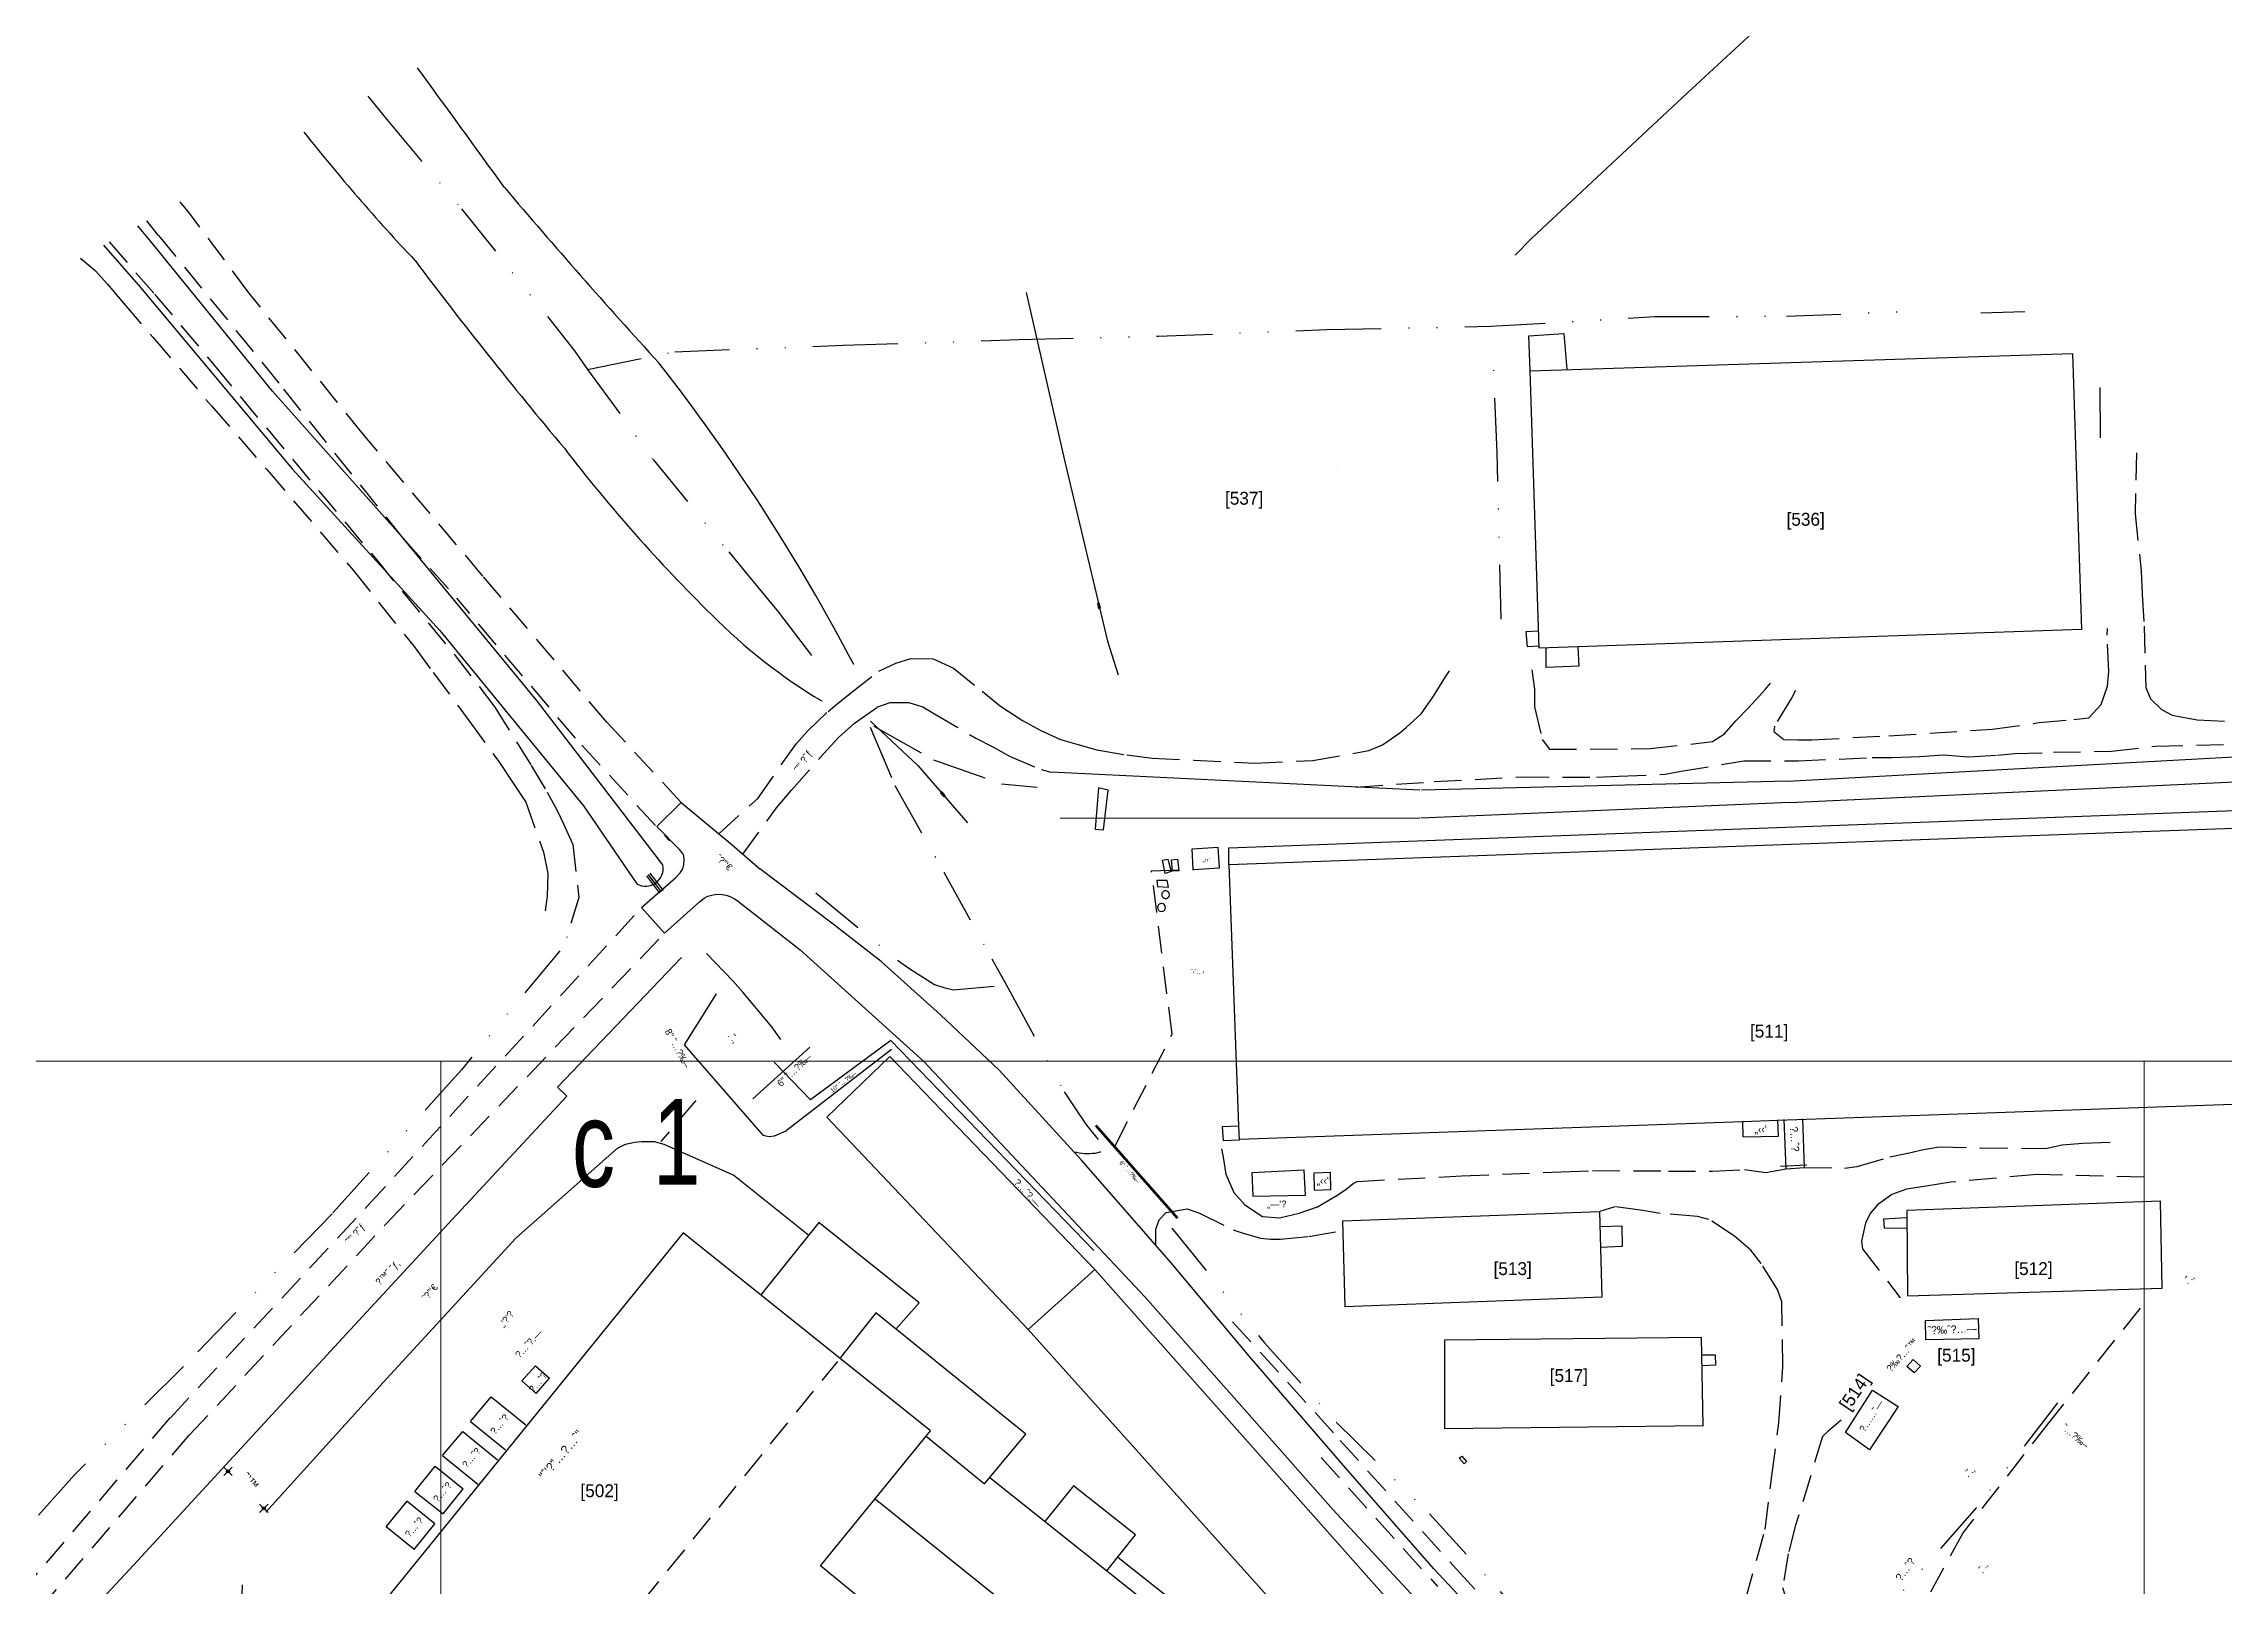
# Model space of a CAD drawing. Header units: millimetres. Extents: x 206768 to 208678, y 737854 to 739416.
# Drawn here: x 207191.2 to 207445.3, y 739089 to 739268.8 of the extents above; entities that cross this region are included whole.
import ezdxf
from ezdxf.enums import TextEntityAlignment as Align

# ---------------------------------------------------------------- set-up
doc = ezdxf.new("R2010")
doc.units = ezdxf.units.MM
doc.header["$LTSCALE"] = 0.5
doc.header["$PDMODE"] = 3
doc.header["$PDSIZE"] = 0.5
doc.linetypes.add('DIVIDE', pattern=[31.75, 12.7, -6.35, 0, -6.35, 0, -6.35])
doc.linetypes.add('HIDDEN', pattern=[9.525, 6.35, -3.175])
doc.layers.get('0').update_dxf_attribs({"color": 2})
for name, color, linetype in [('1BATIM', 6, 'Continuous'), ('1GADA', 14, 'Continuous'), ('2LOCAL_PT', 7, 'Continuous'), ('E-SHELET', 15, 'Continuous'), ('F-SHAAR', 41, 'HIDDEN'), ('H-GR-HOUSE', 6, 'Continuous'), ('H-KATAN', 6, 'Continuous'), ('H-MIVNE', 6, 'Continuous'), ('H-ROOF', 6, 'HIDDEN'), ('H-SCHACHA', 6, 'Continuous'), ('H-TAS', 6, 'Continuous'), ('MISPAR', 1, 'Continuous'), ('R-GESHER', 1, 'Continuous'), ('reshet', 255, 'Continuous'), ('T-MAICHAL', 7, 'Continuous'), ('TEXT', 7, 'Continuous'), ('W-CANAL', 7, 'DIVIDE'), ('W-HSHKAYA', 7, 'Continuous'), ('W-PIPE', 7, 'Continuous')]:
    doc.layers.add(name, color=color, linetype=linetype)
for name, color, linetype, lineweight in [('1DIRT-ROAD', 30, 'HIDDEN', 25), ('1KAV-ASFLT', 7, 'Continuous', 25), ('1PRAT', 12, 'Continuous', 25), ('R-ROAD', 7, 'Continuous', 25)]:
    doc.layers.add(name, color=color, linetype=linetype, lineweight=lineweight)
doc.layers.add('help', color=2, linetype='Continuous', lineweight=9, plot=False)
doc.styles.add('ESD', font='HEBTXT')
doc.styles.add('NR1', font='narkism$.shx')
doc.styles.add('TRHEBTXT', font='hebtxt')

# ---------------------------------------------------------------- blocks, each defined once
blk = doc.blocks.new('ANOT1')
at = {"style": 'TRHEBTXT', "flags": 8}
blk.add_attdef('TEXT', text='', height=1.6, dxfattribs=at).set_placement((0, -1.16), align=Align.TOP_CENTER)
blk = doc.blocks.new('TRP9910')
blk.add_circle((0, 0), 0.35)
blk.add_point((0, 0))
at = {"style": 'TRHEBTXT', "flags": 8}
blk.add_attdef('HIGHTM', text='', height=1.6, dxfattribs=at).set_placement((-1, 0), align=Align.RIGHT)
blk.add_attdef('NAME', text='', height=1.8, dxfattribs=at).set_placement((0, 2.1), align=Align.BOTTOM_CENTER)
blk.add_attdef('HIGHTC', (1, 0), '', height=1.6, dxfattribs=at)
blk.add_attdef('MARK', text='', height=2, dxfattribs=at).set_placement((0, -1.3), align=Align.TOP_CENTER)
blk = doc.blocks.new('ANOT200')
at = {"style": 'TRHEBTXT', "flags": 8}
blk.add_attdef('TEXT', text='', height=1.8, dxfattribs=at).set_placement((0, 0), align=Align.MIDDLE_CENTER)
blk = doc.blocks.new('ANOT0')
at = {"style": 'TRHEBTXT', "flags": 8}
blk.add_attdef('TEXT', text='', height=1.6, dxfattribs=at).set_placement((0, -1.16), align=Align.TOP_CENTER)
blk = doc.blocks.new('ANOT21')
at = {"style": 'TRHEBTXT', "flags": 8}
blk.add_attdef('TEXT', text='', height=1.6, dxfattribs=at).set_placement((0, -1.16), align=Align.TOP_CENTER)
blk = doc.blocks.new('ANOT12')
at = {"style": 'TRHEBTXT', "flags": 8}
blk.add_attdef('TEXT', text='', height=1.6, dxfattribs=at).set_placement((0, -1.16), align=Align.TOP_CENTER)
blk = doc.blocks.new('TR_LOT')
at = {"flags": 8}
blk.add_attdef('LOT', text='', height=3, dxfattribs=at).set_placement((0, 0), align=Align.MIDDLE_CENTER)
blk = doc.blocks.new('PIPE-1')
for p, q in [((0.75, 0.2), (-0.75, 0.2)), ((0.75, 0.15), (-0.75, 0.15)), ((0.75, 0.1), (-0.75, 0.1)), ((0.75, 0.05), (-0.75, 0.05)), ((0.75, 0), (-0.75, 0)), ((0.75, -0.05), (-0.75, -0.05)), ((0.75, -0.1), (-0.75, -0.1)), ((0.75, -0.15), (-0.75, -0.15)), ((0.75, -0.2), (-0.75, -0.2))]:
    blk.add_line(p, q)
blk.add_lwpolyline([(-0.75, -0.25), (0.75, -0.25), (0.75, 0.25), (-0.75, 0.25)], close=True)

msp = doc.modelspace()

# ---------------------------------------------------------------- linework, layer by layer
at = {"layer": '1BATIM'}
for p, q in [((207325.05, 739174.94), (207328.05, 739175.14)), ((207325.15, 739172.55), (207325.05, 739174.94)), ((207328.21, 739172.75), (207328.05, 739175.14)), ((207325.21, 739172.55), (207328.21, 739172.75)), ((207389.25, 739141.38), (207389.18, 739143.23)), ((207393.29, 739143.3), (207389.19, 739143.16)), ((207393.36, 739141.48), (207393.29, 739143.38)), ((207389.25, 739141.38), (207393.36, 739141.48)), ((207339.26, 739137.21), (207341.14, 739137.27)), ((207339.31, 739135.2), (207339.26, 739137.21)), ((207341.19, 739135.25), (207341.14, 739137.27)), ((207339.31, 739135.2), (207341.19, 739135.25)), ((207342.55, 739131.62), (207372.53, 739132.71)), ((207342.55, 739131.62), (207342.82, 739121.6)), ((207372.8, 739122.72), (207372.53, 739132.71)), ((207372.8, 739122.72), (207342.82, 739121.6)), ((207384.38, 739118.03), (207354.42, 739117.71)), ((207354.42, 739117.71), (207354.44, 739107.39)), ((207384.59, 739107.73), (207384.38, 739118.03)), ((207408.32, 739114.65), (207409.04, 739115.45)), ((207409.17, 739113.88), (207408.32, 739114.65)), ((207409.89, 739114.68), (207409.04, 739115.45)), ((207409.17, 739113.88), (207409.89, 739114.68)), ((207384.59, 739107.73), (207354.44, 739107.39))]:
    msp.add_line(p, q, dxfattribs=at)
at = {"layer": '1DIRT-ROAD'}
for p, q in [((207208.21, 739249), (207207.13, 739250.34)), ((207215.12, 739239.75), (207208.21, 739249)), ((207204.6, 739246.43), (207203.22, 739248.14)), ((207204.6, 739246.43), (207218.69, 739229.13)), ((207228.44, 739223.25), (207215.12, 739239.75)), ((207233.1, 739211.16), (207218.69, 739229.13)), ((207242.4, 739206.74), (207228.41, 739223.29)), ((207233.1, 739211.16), (207239.35, 739204.15)), ((207256.84, 739189.71), (207242.4, 739206.74)), ((207253.18, 739187.84), (207239.35, 739204.15)), ((207256.84, 739189.71), (207265.5, 739180.37)), ((207253.91, 739187.04), (207264.14, 739175.87)), ((207269.89, 739176.7), (207274.41, 739180.83)), ((207272.68, 739174.33), (207276.62, 739179.71)), ((207320.3, 739172.37), (207325.15, 739172.55)), ((207322.7, 739153.34), (207320.3, 739172.37)), ((207228.88, 739133.26), (207260.89, 739168.11)), ((207231.06, 739131.2), (207263.57, 739165.13)), ((207316.05, 739140.35), (207322.7, 739153.34)), ((207316.05, 739140.35), (207322.7, 739153.34)), ((207205.98, 739108.66), (207228.87, 739133.25)), ((207208.18, 739106.62), (207231.07, 739131.21)), ((207435.49, 739121.43), (207424.87, 739108.12)), ((207329.75, 739119.85), (207342.29, 739106.04)), ((207172.96, 739070.04), (207205.98, 739108.66)), ((207175.14, 739068.17), (207208.18, 739106.62)), ((207424.87, 739108.12), (207414.87, 739095.31)), ((207340.07, 739104.03), (207353.61, 739089.02)), ((207340.07, 739104.03), (207353.61, 739089.02)), ((207342.29, 739106.03), (207355.83, 739091.02)), ((207342.29, 739106.03), (207355.83, 739091.02)), ((207414.87, 739095.31), (207408.96, 739084.45)), ((207355.83, 739091.03), (207369.47, 739075.93)), ((207355.83, 739091.03), (207369.47, 739075.93))]:
    msp.add_line(p, q, dxfattribs=at)
for points in [[(207195.51, 739243.79), (207197.21, 739242.32), (207198.65, 739240.76), (207200.52, 739238.53), (207203.94, 739234.57), (207210.78, 739226.56), (207217.24, 739219.11), (207227.27, 739207.41), (207234.38, 739198.52), (207236.6, 739195.51), (207240.77, 739189.91), (207244.32, 739185.01), (207245.76, 739182.85), (207247.41, 739180.39), (207249.44, 739174.56), (207249.97, 739172.06), (207249.9, 739169.44), (207249.64, 739167.73)], [(207198.84, 739245.67), (207204.14, 739239.59), (207211.07, 739231.32), (207220.2, 739220.35), (207229.98, 739208.65), (207239.04, 739197.63), (207243.79, 739191.47), (207248.01, 739184.66), (207249.87, 739181.55), (207251.05, 739179.41), (207251.78, 739177.85), (207252.88, 739175.46), (207253.58, 739169.27), (207252.16, 739164.64)], [(207435.08, 739221.1), (207434.91, 739214.04), (207435.61, 739207.29), (207435.72, 739204.62), (207435.95, 739200.91), (207436.07, 739196.35), (207436.16, 739193.76), (207436.7, 739192.42), (207438, 739191.17), (207439.24, 739190.52), (207442.15, 739190), (207450, 739189.6)], [(207395.33, 739193.4), (207394.85, 739192.5), (207392.88, 739189.24), (207392.83, 739188.63), (207393.97, 739187.68), (207395.61, 739187.66), (207397.25, 739187.66), (207406.22, 739188.13), (207418.3, 739188.89), (207423.71, 739189.66), (207427.75, 739190.04), (207429.52, 739190.23), (207430.94, 739191.76), (207431.68, 739193.91), (207431.85, 739195.61), (207431.65, 739199.83), (207431.69, 739200.64)], [(207274.41, 739180.83), (207278.93, 739187.24), (207280.18, 739188.63), (207282.61, 739190.97), (207283.4, 739191.61), (207285.21, 739193.1), (207288.52, 739195.65), (207290.52, 739196.58), (207292.26, 739197.11), (207294.87, 739197.08), (207297.21, 739196.01), (207300.56, 739193.34), (207302.69, 739191.57), (207305.26, 739189.9), (207307.42, 739188.73), (207309.7, 739187.69), (207311.59, 739187.15), (207313.93, 739186.49), (207317.44, 739185.89), (207320.39, 739185.52), (207325.22, 739185.3), (207332.38, 739184.93), (207339.08, 739185.26), (207345.61, 739186.4), (207347.22, 739187.07), (207349.22, 739188.47), (207349.98, 739189.09), (207351.71, 739190.68), (207353.09, 739192.61), (207353.56, 739193.38), (207354.46, 739194.88), (207355.01, 739195.7)], [(207364.63, 739195.82), (207364.93, 739193.54), (207364.94, 739191.49), (207365.8, 739187.71), (207366.66, 739186.55), (207378.41, 739186.63), (207385.65, 739187.44), (207387.06, 739188.34), (207388.38, 739189.88), (207389.84, 739191.38), (207391.84, 739193.56), (207392.44, 739194.26)], [(207276.62, 739179.71), (207278.35, 739181.79), (207282.07, 739186.02), (207283.81, 739187.91), (207285.71, 739189.58), (207288.29, 739191.44), (207289.86, 739192.02), (207292.03, 739191.99), (207293.67, 739191.48), (207295.02, 739190.7), (207299.82, 739187.83), (207301.8, 739186.85), (207303.75, 739185.76), (207307.43, 739184.2), (207308.58, 739183.87)], [(207344.09, 739182.15), (207353.24, 739182.78), (207363.44, 739183.33), (207372.16, 739183.29), (207374.76, 739183.4), (207380.14, 739183.65), (207382.02, 739184), (207389.3, 739185.2), (207395.67, 739185.2), (207404.25, 739185.59), (207406.61, 739185.59), (207409.82, 739185.73), (207412.55, 739185.91), (207415.54, 739185.68), (207418.87, 739185.87), (207420.9, 739186.05), (207425.38, 739186.2), (207432.14, 739186.34), (207437.28, 739186.91), (207449.28, 739187.22), (207450, 739187.2)], [(207328.47, 739139.98), (207328.66, 739139.04), (207328.96, 739137.05), (207329.91, 739134.9), (207331.17, 739133.46), (207333.23, 739132.13), (207335.21, 739131.94), (207337.5, 739132.49), (207339.65, 739133.22), (207340.95, 739134.02), (207341.89, 739134.57), (207342.99, 739135.3), (207343.81, 739135.94), (207344.27, 739136.21), (207356.42, 739136.84), (207368.03, 739137.33), (207371.7, 739137.46), (207380.52, 739137.41), (207385.67, 739137.41), (207389.39, 739137.59), (207391.88, 739137.24), (207394.23, 739137.66)], [(207396.39, 739137.84), (207401.03, 739137.76), (207402.53, 739137.94), (207406.34, 739139.06), (207408.77, 739139.56), (207410.04, 739139.87), (207412.07, 739140.24), (207416.92, 739140.12), (207424.45, 739140.05), (207426.4, 739140.45), (207428.82, 739140.67), (207433.31, 739140.81)], [(207435.95, 739136.7), (207423.49, 739136.99), (207413.43, 739136.12), (207410.56, 739135.64), (207408.27, 739135.29), (207406.57, 739134.67), (207404.9, 739133.46), (207404.02, 739132.48), (207403.48, 739131.35), (207403.02, 739129.23), (207403.14, 739128.34), (207407.53, 739122.65), (207407.54, 739122.67)], [(207320.79, 739128.79), (207320.79, 739130.65), (207321.2, 739131.72), (207321.99, 739132.57), (207324.45, 739133), (207325.89, 739132.52), (207329.83, 739130.54), (207330.86, 739130.22), (207332.99, 739129.58), (207334.16, 739129.46), (207335.34, 739129.46), (207338.62, 739129.79), (207342.58, 739130.46)], [(207389.51, 739087.46), (207391.81, 739095.66), (207392.58, 739101.9), (207393.41, 739108.08), (207393.87, 739114.61), (207393.76, 739122.16), (207393.22, 739123.61), (207391.35, 739126.62), (207390.12, 739128.19), (207388.23, 739129.83), (207385.23, 739131.78), (207383.9, 739132.12), (207379.57, 739132.48), (207377.54, 739132.83), (207374.3, 739133.24), (207372.53, 739132.71)], [(207400.64, 739108.38), (207399.1, 739107.08), (207398.5, 739106.47), (207395.33, 739096.14), (207394.48, 739092.82), (207393.83, 739088.87), (207394.91, 739085.43)]]:
    msp.add_lwpolyline(points, dxfattribs=at)
msp.add_arc((207312.86, 739145.58), 6.13, 254.7265, 301.4212, dxfattribs=at)
at = {"layer": '1GADA'}
for p, q in [((207203.7, 739245.71), (207202.18, 739247.55)), ((207198.2, 739245.3), (207202.48, 739240.34)), ((207217.89, 739228.27), (207203.7, 739245.71)), ((207202.48, 739240.34), (207220.18, 739219.22)), ((207217.89, 739228.27), (207233.1, 739211.16)), ((207220.18, 739219.22), (207237.38, 739200.41)), ((207341.85, 739219.53), (207341.85, 739219.53)), ((207248.65, 739192.26), (207233.1, 739211.16)), ((207237.38, 739200.41), (207254.12, 739179.96)), ((207285.6, 739196.41), (207285.6, 739196.41)), ((207263.36, 739173.07), (207248.65, 739192.26)), ((207394.45, 739182.83), (207455.52, 739186.18)), ((207351.56, 739181.79), (207308.58, 739183.87)), ((207394.45, 739182.83), (207351.76, 739181.79)), ((207394.67, 739180.37), (207455.13, 739183.17)), ((207254.12, 739179.96), (207260.33, 739170.87)), ((207394.67, 739180.37), (207351.69, 739178.53)), ((207351.57, 739178.53), (207309.67, 739178.49))]:
    msp.add_line(p, q, dxfattribs=at)
for centre, radius, start, end in [((204143.82, 737010.41), 3826.42, 35.86196, 36.1189), ((207399.7, 739399.28), 227.08, 218.3221, 223.3156), ((207835.11, 739753.33), 774.38, 220.33977, 222.35847), ((207642.66, 739550.42), 510.69, 216.9401, 220.0776), ((207081.84, 739089.73), 230, 27.6345, 38.0778), ((207399.44, 739334.96), 186.06, 217.5284, 225.5204), ((207315.32, 739248.09), 65.15, 224.773, 239.1119), ((207261.35, 739172.65), 2.05, 240.0783, 11.8864)]:
    msp.add_arc(centre, radius, start, end, dxfattribs=at)
at = {"layer": '1KAV-ASFLT'}
for p, q in [((207262.66, 739177.55), (207265.5, 739180.37)), ((207265.5, 739180.37), (207271.44, 739175.41)), ((207262.66, 739177.55), (207265.31, 739174.89)), ((207271.44, 739175.41), (207274.68, 739172.64)), ((207260.89, 739168.11), (207264.87, 739171.62)), ((207260.89, 739168.11), (207263.57, 739165.13)), ((207263.57, 739165.13), (207267.65, 739168.78)), ((207272.03, 739168.92), (207279.37, 739163.19)), ((207251.08, 739147.2), (207265.53, 739162.31)), ((207269.57, 739158.06), (207265.84, 739152.1)), ((207265.84, 739152.1), (207275, 739141.58)), ((207290, 739151.56), (207277.72, 739142.11)), ((207252.18, 739146.14), (207251.08, 739147.2)), ((207238.87, 739131.82), (207252.18, 739146.14)), ((207246.23, 739129.58), (207258.07, 739140.06)), ((207263.49, 739140.54), (207271.63, 739136.93)), ((207271.63, 739136.93), (207280.36, 739129.92)), ((207225.99, 739117.9), (207238.87, 739131.82)), ((207230.76, 739112.77), (207246.23, 739129.58)), ((207211.08, 739101.71), (207225.99, 739117.9)), ((207217.12, 739097.67), (207230.76, 739112.77)), ((207201.74, 739091.54), (207211.08, 739101.71)), ((207180.47, 739068.78), (207201.74, 739091.54)), ((207214.34, 739089.21), (207214.18, 739084.68))]:
    msp.add_line(p, q, dxfattribs=at)
for points in [[(207264.87, 739171.62, 0), (207265.39, 739172.15, 0), (207265.7, 739172.62, 0), (207265.81, 739173.09, 0), (207265.86, 739173.64, 0), (207265.81, 739174.17, 0), (207265.65, 739174.46, 0), (207265.31, 739174.89, 0)], [(207267.65, 739168.78, 0), (207268.16, 739169.19, 0), (207268.62, 739169.44, 0), (207269.21, 739169.61, 0), (207269.65, 739169.66, 0), (207270.27, 739169.63, 0), (207270.73, 739169.54, 0), (207271.28, 739169.36, 0), (207271.72, 739169.12, 0), (207272.03, 739168.92, 0)], [(207275, 739141.58, 0), (207275.76, 739141.44, 0), (207276.37, 739141.51, 0), (207276.84, 739141.71, 0), (207277.72, 739142.11, 0)], [(207258.07, 739140.06, 0), (207259.02, 739140.55, 0), (207260.11, 739140.77, 0), (207260.88, 739140.84, 0), (207261.68, 739140.84, 0), (207262.34, 739140.84, 0), (207263.49, 739140.54, 0)]]:
    msp.add_polyline3d(points, dxfattribs=at)
at = {"layer": '1PRAT'}
for p, q in [((207329.3, 739173.14), (207455.54, 739177.68)), ((207329.3, 739173.14), (207329.3, 739173.14)), ((207261.44, 739171.79), (207262.97, 739169.78)), ((207261.64, 739171.94), (207263.17, 739169.93)), ((207261.66, 739171.95), (207263.18, 739169.94)), ((207261.86, 739172.1), (207263.38, 739170.09)), ((207280.48, 739151.85), (207273.83, 739145.84)), ((207289.93, 739152.63), (207280.58, 739145.7)), ((207289.93, 739152.63), (207313.59, 739128.17)), ((207280.58, 739145.7), (207276.35, 739150.11)), ((207323.28, 739131.87), (207313.77, 739142.67)), ((207323.28, 739131.87), (207313.77, 739142.67)), ((207323.4, 739131.97), (207313.89, 739142.77)), ((207323.4, 739131.97), (207313.89, 739142.77)), ((207394.23, 739137.66), (207394.02, 739143.4)), ((207396.39, 739137.84), (207396.19, 739143.48)), ((207338.09, 739137.52), (207332, 739137.2)), ((207332, 739137.2), (207332.09, 739134.48)), ((207338.23, 739134.6), (207338.09, 739137.52)), ((207393.58, 739137.96), (207396.66, 739138.14)), ((207394.23, 739137.66), (207396.39, 739137.84)), ((207332.09, 739134.48), (207338.23, 739134.6)), ((207246.95, 739112.96), (207248.53, 739114.73)), ((207248.53, 739114.73), (207250.17, 739113.26)), ((207246.95, 739112.96), (207248.59, 739111.49)), ((207248.59, 739111.49), (207250.17, 739113.26)), ((207240.95, 739108.23), (207243.35, 739111.12)), ((207243.35, 739111.12), (207247.4, 739107.84)), ((207237.67, 739104.25), (207240.06, 739107.05)), ((207240.06, 739107.05), (207244.11, 739103.77)), ((207240.95, 739108.23), (207245.04, 739104.92)), ((207237.67, 739104.25), (207241.8, 739100.91)), ((207356.15, 739103.94), (207356.45, 739104.2)), ((207356.15, 739103.94), (207356.72, 739103.3)), ((207356.45, 739104.2), (207357.02, 739103.56)), ((207356.72, 739103.3), (207357.02, 739103.56)), ((207234.48, 739100.08), (207236.82, 739103.02)), ((207236.82, 739103.02), (207240.11, 739100.4)), ((207231.13, 739095.96), (207233.56, 739098.93)), ((207236.81, 739096.31), (207233.54, 739098.95)), ((207234.48, 739100.08), (207237.77, 739097.46)), ((207237.77, 739097.46), (207240.11, 739100.4)), ((207234.4, 739093.32), (207231.13, 739095.96)), ((207234.4, 739093.32), (207236.81, 739096.31))]:
    msp.add_line(p, q, dxfattribs=at)
at = {"layer": 'E-SHELET'}
for points in [[(207422.07, 739237.54), (207416.93, 739237.35)], [(207430.86, 739222.86), (207430.83, 739228.69)]]:
    msp.add_lwpolyline(points, dxfattribs=at)
at = {"layer": 'F-SHAAR'}
msp.add_lwpolyline([(207267.18, 739145.62), (207267.16, 739145.6), (207263.13, 739140.84)], dxfattribs=at)
at = {"layer": 'H-GR-HOUSE'}
for points in [[(207427.6, 739232.66), (207428.67, 739200.51), (207365.46, 739198.32), (207364.42, 739230.63), (207427.6, 739232.66)], [(207438.05, 739123.75), (207437.87, 739133.88), (207408.31, 739132.8), (207408.38, 739122.87), (207438.05, 739123.75)]]:
    msp.add_lwpolyline(points, dxfattribs=at)
at = {"layer": 'H-KATAN'}
for p, q in [((207328.59, 739142.6), (207330.44, 739142.68)), ((207328.69, 739140.94), (207328.59, 739142.6)), ((207330.45, 739142.68), (207330.51, 739141)), ((207330.51, 739141), (207328.69, 739140.94))]:
    msp.add_line(p, q, dxfattribs=at)
at = {"layer": 'H-MIVNE'}
for p, q in [((207364.26, 739234.71), (207368.36, 739234.98)), ((207364.43, 739230.65), (207364.26, 739234.71)), ((207368.36, 739234.98), (207368.71, 739230.79)), ((207410.49, 739119.99), (207416.62, 739120.24)), ((207410.53, 739117.74), (207410.49, 739119.99)), ((207416.62, 739120.24), (207416.71, 739117.84)), ((207416.71, 739117.84), (207410.53, 739117.74)), ((207401.16, 739106.94), (207404.3, 739111.89)), ((207404.3, 739111.89), (207407.29, 739109.97)), ((207407.29, 739109.97), (207403.96, 739104.94)), ((207403.96, 739104.94), (207401.16, 739106.94)), ((207311.2, 739100.75), (207307.88, 739096.57)), ((207318.45, 739095.01), (207311.2, 739100.75)), ((207315.09, 739090.82), (207318.45, 739095.01))]:
    msp.add_line(p, q, dxfattribs=at)
at = {"layer": 'H-ROOF'}
msp.add_lwpolyline([(207248.88, 739072.35), (207283.74, 739115.22)], dxfattribs=at)
at = {"layer": 'H-SCHACHA'}
for p, q in [((207329.31, 739175.08), (207455.57, 739179.77)), ((207329.3, 739173.14), (207329.31, 739175.08)), ((207329.3, 739173.14), (207330.45, 739142.68)), ((207456.68, 739145.54), (207393.29, 739143.3)), ((207389.19, 739143.16), (207330.51, 739141.08))]:
    msp.add_line(p, q, dxfattribs=at)
for points in [[(207365.45, 739198.57), (207364.12, 739198.5), (207363.97, 739200.29), (207365.39, 739200.35)], [(207369.96, 739198.48), (207370.08, 739196.24), (207366.29, 739196.1), (207366.27, 739198.35)], [(207408.32, 739131.96), (207405.6, 739131.82), (207405.66, 739130.81), (207408.32, 739130.76)], [(207290.52, 739119), (207293.23, 739122.07), (207281.55, 739131.4), (207274.78, 739122.97)], [(207372.58, 739130.95), (207375.1, 739131.04), (207375.14, 739128.61), (207372.59, 739128.49)], [(207384.42, 739115.98), (207385.99, 739115.99), (207386.02, 739114.8), (207384.45, 739114.73)], [(207316.37, 739092.42), (207324.36, 739086.08), (207322.9, 739084.61)]]:
    msp.add_lwpolyline(points, dxfattribs=at)
at = {"layer": 'H-TAS'}
for points in [[(207282.46, 739143.7), (207289.82, 739150.77), (207313.69, 739125.92), (207305.93, 739118.96), (207282.46, 739143.7)], [(207266.21, 739058), (207288.66, 739085.73), (207281.74, 739091.41), (207294.56, 739107.15), (207265.72, 739130.22), (207230.55, 739086.82), (207266.21, 739058)], [(207305.93, 739118.96), (207362.03, 739056.46), (207369.47, 739063.16), (207357.72, 739076.33), (207357.93, 739076.5), (207353.84, 739081.15), (207353.62, 739080.97), (207313.68, 739125.93)], [(207294.05, 739106.52), (207300.84, 739100.96), (207305.64, 739106.77), (207288.19, 739120.89), (207284.08, 739115.68)], [(207301.45, 739101.69), (207323.1, 739084.45), (207316.42, 739076.45)], [(207288.09, 739099.2), (207316.42, 739076.45), (207317.92, 739075.14), (207311.2, 739067.25)]]:
    msp.add_lwpolyline(points, dxfattribs=at)
at = {"layer": 'help', "elevation": 8.36}
for points in [[(207039.06, 739150.21), (207237.51, 739150.21), (207237.51, 738869.54), (207039.06, 738869.54)], [(207237.51, 739150.21), (207435.96, 739150.21), (207435.96, 738869.54), (207237.51, 738869.54)], [(207435.96, 739150.21), (207634.41, 739150.21), (207634.41, 738869.54), (207435.96, 738869.54)]]:
    msp.add_lwpolyline(points, close=True, dxfattribs=at)
at = {"layer": 'R-GESHER'}
msp.add_lwpolyline([(207313.75, 739177.24), (207314.71, 739177.16), (207315.25, 739181.78), (207314.12, 739182.05), (207313.75, 739177.24)], dxfattribs=at)
at = {"layer": 'R-ROAD'}
for points in [[(207365.19, 739078.25), (207353.18, 739091.05), (207342.66, 739103.11), (207331.71, 739115.79), (207322.6, 739126.72), (207312.15, 739138.68), (207302.53, 739149.15), (207295.72, 739155.61), (207288.79, 739161.84), (207283.22, 739166.17), (207274.68, 739172.64)], [(207279.37, 739163.19), (207293.79, 739150.18), (207319.57, 739122.7), (207341.46, 739097.95), (207367.63, 739069.72), (207378.45, 739058.43), (207378.45, 739058.43)]]:
    msp.add_lwpolyline(points, dxfattribs=at)
at = {"layer": 'T-MAICHAL'}
for points in [[(207322.58, 739172.3), (207321.88, 739172.09), (207321.59, 739173.64), (207322.21, 739173.74), (207322.58, 739172.3)], [(207323.48, 739172.4), (207322.73, 739172.34), (207322.61, 739173.66), (207323.32, 739173.75), (207323.48, 739172.4)], [(207322.27, 739170.5), (207322.12, 739171.25), (207320.92, 739171.26), (207321.01, 739170.58), (207322.27, 739170.5)], [(207322.31, 739169.86), (207322.22, 739169.96), (207322.1, 739170.03), (207321.96, 739170.06), (207321.83, 739170.05), (207321.7, 739170), (207321.6, 739169.91), (207321.52, 739169.79), (207321.49, 739169.66), (207321.5, 739169.52), (207321.55, 739169.39), (207321.64, 739169.28), (207321.76, 739169.21), (207321.9, 739169.17), (207322.04, 739169.18), (207322.17, 739169.24), (207322.28, 739169.33), (207322.35, 739169.45), (207322.38, 739169.59), (207322.36, 739169.73), (207322.31, 739169.86)], [(207321.88, 739168.33), (207321.78, 739168.45), (207321.66, 739168.53), (207321.52, 739168.57), (207321.37, 739168.57), (207321.23, 739168.51), (207321.11, 739168.41), (207321.03, 739168.28), (207321, 739168.14), (207321.02, 739167.99), (207321.08, 739167.85), (207321.18, 739167.74), (207321.31, 739167.67), (207321.45, 739167.64), (207321.6, 739167.67), (207321.73, 739167.73), (207321.84, 739167.84), (207321.91, 739167.97), (207321.93, 739168.12), (207321.9, 739168.26), (207321.88, 739168.33)]]:
    msp.add_lwpolyline(points, dxfattribs=at)
at = {"layer": 'W-CANAL'}
for points in [[(207228.98, 739262.67), (207231.22, 739259.92), (207239.89, 739249.54), (207253.07, 739232.99), (207254.6, 739230.8), (207262.22, 739220.32), (207271.04, 739209.55), (207273.16, 739206.98), (207275.71, 739203.87), (207276.82, 739202.51), (207282.43, 739195.19)], [(207254.6, 739230.8), (207264.77, 739232.88), (207284.39, 739233.62), (207304.83, 739234.28), (207321.06, 739234.68), (207340.72, 739235.45), (207359.81, 739235.84), (207378.94, 739236.96), (207394.29, 739237.01), (207409.72, 739237.63)], [(207361.03, 739201.7), (207360.56, 739221.12), (207360.08, 739233.53)], [(207287.53, 739189.11), (207290.38, 739182.33), (207296.1, 739172.22), (207301.71, 739162.14), (207303.6, 739158.72), (207310.13, 739146.62), (207311.29, 739144.91), (207312.74, 739142.77), (207314.09, 739141.07)], [(207287.94, 739189.26), (207294.88, 739185.34), (207302.82, 739182.53), (207306.99, 739182.12)], [(207281.18, 739169.82), (207290.69, 739161.99), (207292.15, 739160.98), (207295.01, 739159.16), (207296.1, 739158.8), (207297.23, 739158.51), (207301.98, 739158.95)], [(207251.34, 739163.07), (207239.89, 739149.22), (207224.84, 739132.43), (207207.51, 739114.63), (207194.85, 739102.06), (207178.56, 739083.84), (207171.2, 739075.36), (207168.94, 739072.74), (207166.17, 739069.23), (207164.64, 739067.23), (207158.72, 739057.31), (207158.01, 739055.8), (207156.17, 739053.11)], [(207277.09, 739152.73), (207276.06, 739154.21), (207272.68, 739158.26), (207271.51, 739159.57), (207268.45, 739162.74)], [(207322.67, 739130.75), (207333.43, 739117.42), (207341.82, 739108.14), (207352.68, 739097.45), (207360.92, 739088.43), (207363.51, 739085.25), (207365.26, 739083.14), (207366.36, 739081.82), (207367.88, 739079.96), (207369.36, 739078.4), (207370.65, 739077.34), (207371.77, 739076.45), (207375.13, 739074.28)], [(207425.85, 739110.39), (207416.42, 739098.19), (207407.87, 739088.5)]]:
    msp.add_lwpolyline(points, dxfattribs=at)
at = {"layer": 'W-HSHKAYA'}
msp.add_lwpolyline([(207433.71, 739310), (207418.26, 739295.67), (207402.43, 739281.26), (207382.77, 739263.02), (207364.58, 739246.05), (207362.69, 739244.11)], dxfattribs=at)
at = {"layer": 'W-PIPE'}
for points in [[(207305.7, 739239.79), (207310.23, 739219.9), (207315.16, 739199.15), (207316.41, 739195.22)], [(207287.56, 739189.82), (207293.09, 739184.65), (207298.86, 739177.99)]]:
    msp.add_lwpolyline(points, dxfattribs=at)

# ---------------------------------------------------------------- block references
at = {"layer": '2LOCAL_PT'}
ref = msp.add_blockref('TRP9910', (207212.69, 739102.42, 8.68), dxfattribs=dict(at, xscale=0.4999999999662573, yscale=0.5, zscale=0.5, rotation=44.94266846237333))
ref.add_attrib('MARK', '˜’™', dxfattribs={"layer": '0', "height": 1, "rotation": 313.6042, "style": 'TRHEBTXT', "flags": 8}).set_placement((207215.69, 739101.59, -8.68), align=Align.TOP_CENTER)
at = {"layer": '2LOCAL_PT', "xscale": 0.5, "yscale": 0.5, "zscale": 0.5}
msp.add_blockref('TRP9910', (207216.86, 739098.11, 8.77), dxfattribs=at)
at = {"layer": 'MISPAR', "xscale": 0.5, "yscale": 0.5, "zscale": 0.5}
for p, values in [((207331.09, 739215.8), {'LOT': '[537]'}), ((207396.52, 739213.35), {'LOT': '[536]'}), ((207392.26, 739153.71), {'LOT': '[511]'}), ((207362.38, 739126.04), {'LOT': '[513]'}), ((207423.06, 739126.04), {'LOT': '[512]'}), ((207368.93, 739113.58), {'LOT': '[517]'})]:
    msp.add_blockref('TR_LOT', p, dxfattribs=at).add_auto_attribs(values)
at = {"layer": 'MISPAR'}
ref = msp.add_blockref('TR_LOT', (207413.91, 739116.76), dxfattribs=dict(at, xscale=0.5, yscale=0.5, zscale=0.5))
ref.add_attrib('LOT', '[515]', dxfattribs={"layer": '0', "height": 1.5, "flags": 8}).set_placement((207414.08, 739115.95), align=Align.MIDDLE_CENTER)
ref = msp.add_blockref('TR_LOT', (207406.92, 739104.85), dxfattribs=dict(at, xscale=0.5, yscale=0.5, zscale=0.5))
ref.add_attrib('LOT', '[514]', dxfattribs={"layer": '0', "height": 1.5, "rotation": 55.8689, "flags": 8}).set_placement((207402.21, 739111.66), align=Align.MIDDLE_CENTER)
ref = msp.add_blockref('TR_LOT', (207256.19, 739101.56), dxfattribs=dict(at, xscale=0.5, yscale=0.5, zscale=0.5))
ref.add_attrib('LOT', '[502]', dxfattribs={"layer": '0', "height": 1.5, "flags": 8}).set_placement((207255.99, 739100.16), align=Align.MIDDLE_CENTER)
at = {"layer": 'TEXT'}
ref = msp.add_blockref('ANOT1', (207269.79, 739177.16, 8.81), dxfattribs=dict(at, xscale=0.4999999999563381, yscale=0.5, zscale=0.5, rotation=46.87334960446148))
ref.add_attrib('TEXT', '˜”’ \x8a˜ƒ', dxfattribs={"layer": '0', "height": 0.8, "rotation": 56.307, "style": 'TRHEBTXT', "flags": 8}).set_placement((207279.4, 739185.43, 8.81), align=Align.TOP_CENTER)
ref = msp.add_blockref('ANOT1', (207276.62, 739183.03, 8.81), dxfattribs=dict(at, xscale=0.4999999999563381, yscale=0.5, zscale=0.5, rotation=46.87334960446148))
ref.add_attrib('TEXT', 'ˆ\x8c”‘€', dxfattribs={"layer": '0', "height": 0.8, "rotation": 317.9992, "style": 'TRHEBTXT', "flags": 8}).set_placement((207270.76, 739173.65, 8.81), align=Align.TOP_CENTER)
ref = msp.add_blockref('ANOT21', (207271.47, 739151.54), dxfattribs=dict(at, xscale=0.5000000000064481, yscale=0.5, zscale=0.5, rotation=129.617571716374))
ref.add_attrib('TEXT', '.˜.‚', dxfattribs={"layer": '0', "height": 0.8, "rotation": 309.6176, "style": 'TRHEBTXT', "flags": 8}).set_placement((207271.86, 739153.21), align=Align.TOP_CENTER)
ref = msp.add_blockref('ANOT200', (207391.08, 739141.42), dxfattribs=dict(at, xscale=0.4999999999991057, yscale=0.5, zscale=0.5, rotation=1.39378290519382))
ref.add_attrib('TEXT', '„‹‹‘', dxfattribs={"layer": '0', "height": 0.9, "rotation": 1.3938, "style": 'TRHEBTXT', "flags": 8}).set_placement((207391.29, 739142.29), align=Align.MIDDLE_CENTER)
ref = msp.add_blockref('ANOT200', (207395.19, 739143.44), dxfattribs=dict(at, xscale=0.5000000000112358, yscale=0.5, zscale=0.5, rotation=2.067787687701625))
ref.add_attrib('TEXT', '\x8f…ˆ\x81', dxfattribs={"layer": '0', "height": 0.9, "rotation": 273.9427, "style": 'TRHEBTXT', "flags": 8}).set_placement((207395.23, 739141.13), align=Align.MIDDLE_CENTER)
ref = msp.add_blockref('ANOT200', (207340.26, 739137.24), dxfattribs=dict(at, xscale=0.5000000000110534, yscale=0.5, zscale=0.5, rotation=1.827968246397218))
ref.add_attrib('TEXT', '„‹‹‘', dxfattribs={"layer": '0', "height": 0.9, "rotation": 1.828, "style": 'TRHEBTXT', "flags": 8}).set_placement((207340.26, 739136.3), align=Align.MIDDLE_CENTER)
ref = msp.add_blockref('ANOT12', (207307.02, 739134.17), dxfattribs=dict(at, xscale=0.5000000000291651, yscale=0.5, zscale=0.5, rotation=312.5617816138343))
ref.add_attrib('TEXT', '\x8f…ˆ\x81.—', dxfattribs={"layer": '0', "height": 0.8, "rotation": 312.5618, "style": 'TRHEBTXT', "flags": 8}).set_placement((207306.15, 739135.1), align=Align.TOP_CENTER)
at = {"layer": 'TEXT', "yscale": 0.5, "zscale": 0.5}
for name, p, xscale, rotation, values in [('ANOT1', (207335.02, 739134.54), 0.5000000000050646, 1.1196446776835, {'TEXT': '„—’\x8e '}), ('ANOT12', (207247, 739117.96), 0.4999999999970432, 47.01701006847351, {'TEXT': '\x8f…ˆ\x81.—'}), ('ANOT21', (207416.3, 739091.69), 0.4999999999834464, 58.20951077312498, {'TEXT': '.˜.‚'})]:
    msp.add_blockref(name, p, dxfattribs=dict(at, xscale=xscale, rotation=rotation)).add_auto_attribs(values)
at = {"layer": 'TEXT'}
ref = msp.add_blockref('ANOT1', (207223.77, 739129.63, 8.81), dxfattribs=dict(at, xscale=0.4999999999563381, yscale=0.5, zscale=0.5, rotation=46.87334960446148))
ref.add_attrib('TEXT', '˜”’ \x8a˜ƒ', dxfattribs={"layer": '0', "height": 0.8, "rotation": 48.6518, "style": 'TRHEBTXT', "flags": 8}).set_placement((207227.25, 739130.38, 8.81), align=Align.TOP_CENTER)
ref = msp.add_blockref('ANOT1', (207231.48, 739128.25, 8.81), dxfattribs=dict(at, xscale=0.4999999999563381, yscale=0.5, zscale=0.5, rotation=46.87334960446148))
ref.add_attrib('TEXT', '\x9a™˜ ˜ƒ‚', dxfattribs={"layer": '0', "height": 0.8, "rotation": 45.3615, "style": 'TRHEBTXT', "flags": 8}).set_placement((207231.02, 739125.84, 8.81), align=Align.TOP_CENTER)
ref = msp.add_blockref('ANOT1', (207243.63, 739132.05, 8.81), dxfattribs=dict(at, xscale=0.4999999999563381, yscale=0.5, zscale=0.5, rotation=46.87334960446148))
ref.add_attrib('TEXT', 'ˆ\x8c”‘€', dxfattribs={"layer": '0', "height": 0.8, "rotation": 49.9776, "style": 'TRHEBTXT', "flags": 8}).set_placement((207235.91, 739123.53, 8.81), align=Align.TOP_CENTER)
ref = msp.add_blockref('ANOT21', (207442.13, 739127.5), dxfattribs=dict(at, xscale=0.5000000000243283, yscale=0.5, zscale=0.5, rotation=42.40868891285609))
ref.add_attrib('TEXT', '.˜.‚', dxfattribs={"layer": '0', "height": 0.8, "rotation": 42.4087, "style": 'TRHEBTXT', "flags": 8}).set_placement((207440.9, 739125.17), align=Align.TOP_CENTER)
ref = msp.add_blockref('ANOT0', (207245.33, 739119.36), dxfattribs=dict(at, xscale=0.5, yscale=0.5, zscale=0.5))
ref.add_attrib('TEXT', '„’\x8c‘\x8e', dxfattribs={"layer": '0', "height": 0.8, "rotation": 52.0629, "style": 'TRHEBTXT', "flags": 8}).set_placement((207244.83, 739120.41), align=Align.TOP_CENTER)
ref = msp.add_blockref('ANOT200', (207413.76, 739121.42), dxfattribs=dict(at, xscale=0.4999999999930864, yscale=0.5, zscale=0.5, rotation=2.275456437415579))
ref.add_attrib('TEXT', '˜\x90‰ˆ\x90…—', dxfattribs={"layer": '0', "height": 0.9, "rotation": 2.2755, "style": 'TRHEBTXT', "flags": 8}).set_placement((207413.62, 739118.96), align=Align.MIDDLE_CENTER)
ref = msp.add_blockref('ANOT0', (207408.66, 739115.03), dxfattribs=dict(at, xscale=0.4999999999622661, yscale=0.5, zscale=0.5, rotation=48.01278750021707))
ref.add_attrib('TEXT', '\x8d‰\x9a…˜™', dxfattribs={"layer": '0', "height": 0.8, "rotation": 48.0128, "style": 'TRHEBTXT', "flags": 8}).set_placement((207407.45, 739116.25), align=Align.TOP_CENTER)
ref = msp.add_blockref('ANOT1', (207248.04, 739113.33, 8.81), dxfattribs=dict(at, xscale=0.4999999999563381, yscale=0.5, zscale=0.5, rotation=46.87334960446148))
ref.add_attrib('TEXT', '\x8f…ˆ\x81', dxfattribs={"layer": '0', "height": 0.8, "rotation": 49.5634, "style": 'TRHEBTXT', "flags": 8}).set_placement((207248.5, 739113.05, 8.81), align=Align.TOP_CENTER)
ref = msp.add_blockref('ANOT1', (207243.56, 739108.45, 8.81), dxfattribs=dict(at, xscale=0.4999999999563381, yscale=0.5, zscale=0.5, rotation=46.87334960446148))
ref.add_attrib('TEXT', '\x8f…ˆ\x81', dxfattribs={"layer": '0', "height": 0.8, "rotation": 49.5634, "style": 'TRHEBTXT', "flags": 8}).set_placement((207244.03, 739108.17, 8.81), align=Align.TOP_CENTER)
ref = msp.add_blockref('ANOT0', (207403.13, 739110.59), dxfattribs=dict(at, xscale=0.4999999999610736, yscale=0.5, zscale=0.5, rotation=56.92571651161555))
ref.add_attrib('TEXT', '\x8f……˜—', dxfattribs={"layer": '0', "height": 0.8, "rotation": 56.9257, "style": 'TRHEBTXT', "flags": 8}).set_placement((207403.84, 739109.1), align=Align.TOP_CENTER)
ref = msp.add_blockref('ANOT1', (207250.48, 739105.04, 11.45), dxfattribs=dict(at, xscale=0.6500000000421318, yscale=0.6500000000232831, zscale=0.65, rotation=46.87334961016587))
ref.add_attrib('TEXT', '"ˆ‘\x8c”…\x81…ˆ"', dxfattribs={"layer": '0', "height": 1.04, "rotation": 49.5634, "style": 'TRHEBTXT', "flags": 8}).set_placement((207251.09, 739104.67, 11.45), align=Align.TOP_CENTER)
ref = msp.add_blockref('ANOT0', (207427.95, 739104.77), dxfattribs=dict(at, xscale=0.4999999999711343, yscale=0.5, zscale=0.5, rotation=319.8624132316808))
ref.add_attrib('TEXT', '˜…\x90‰–', dxfattribs={"layer": '0', "height": 0.8, "rotation": 319.8624, "style": 'TRHEBTXT', "flags": 8}).set_placement((207428.21, 739106.82), align=Align.TOP_CENTER)
ref = msp.add_blockref('ANOT1', (207240.28, 739104.55, 8.81), dxfattribs=dict(at, xscale=0.4999999999563381, yscale=0.5, zscale=0.5, rotation=46.87334960446148))
ref.add_attrib('TEXT', '\x8f…ˆ\x81', dxfattribs={"layer": '0', "height": 0.8, "rotation": 49.5634, "style": 'TRHEBTXT', "flags": 8}).set_placement((207240.75, 739104.27, 8.81), align=Align.TOP_CENTER)
ref = msp.add_blockref('ANOT1', (207236.91, 739100.56, 8.81), dxfattribs=dict(at, xscale=0.4999999999563381, yscale=0.5, zscale=0.5, rotation=46.87334960446148))
ref.add_attrib('TEXT', '\x8f…ˆ\x81', dxfattribs={"layer": '0', "height": 0.8, "rotation": 49.5634, "style": 'TRHEBTXT', "flags": 8}).set_placement((207237.37, 739100.28, 8.81), align=Align.TOP_CENTER)
ref = msp.add_blockref('ANOT21', (207423.33, 739110.39), dxfattribs=dict(at, xscale=0.5000000000099589, yscale=0.5, zscale=0.5, rotation=42.23733158946633))
ref.add_attrib('TEXT', '.˜.‚', dxfattribs={"layer": '0', "height": 0.8, "rotation": 42.2373, "style": 'TRHEBTXT', "flags": 8}).set_placement((207415.34, 739102.68), align=Align.TOP_CENTER)
ref = msp.add_blockref('ANOT1', (207233.62, 739096.45, 8.81), dxfattribs=dict(at, xscale=0.4999999999563381, yscale=0.5, zscale=0.5, rotation=46.87334960446148))
ref.add_attrib('TEXT', '\x8f…ˆ\x81', dxfattribs={"layer": '0', "height": 0.8, "rotation": 49.5634, "style": 'TRHEBTXT', "flags": 8}).set_placement((207234.08, 739096.17, 8.81), align=Align.TOP_CENTER)
ref = msp.add_blockref('ANOT200', (207407.01, 739093.58), dxfattribs=dict(at, xscale=0.5000000000420155, yscale=0.5, zscale=0.5, rotation=54.23204651713872))
ref.add_attrib('TEXT', '\x8f…ˆ\x81', dxfattribs={"layer": '0', "height": 0.9, "rotation": 54.232, "style": 'TRHEBTXT', "flags": 8}).set_placement((207408.14, 739091), align=Align.MIDDLE_CENTER)
at = {"layer": 'W-PIPE', "yscale": 0.4000000000232831, "zscale": 0.4}
for p, xscale, rotation in [((207314.18, 739203.26), 0.3999999999777726, 283.365509031932), ((207295.98, 739181.32), 0.3999999999781992, 310.9057617194845)]:
    msp.add_blockref('PIPE-1', p, dxfattribs=dict(at, xscale=xscale, rotation=rotation))

# ---------------------------------------------------------------- texts
at = {"layer": 'reshet', "lineweight": -3, "style": 'NR1', "width": 0.75}
for s, p in [('1', (207262.19, 739135.81)), ('c', (207252.77, 739135.57))]:
    msp.add_text(s, height=10, dxfattribs=at).set_placement(p)
at = {"layer": 'TEXT', "style": 'ESD'}
for s, p in [('„‹‹‘', (207326.67, 739173.63)), ('˜‹˜…‹', (207325.67, 739160.66))]:
    msp.add_text(s, height=0.5, dxfattribs=at).set_placement(p, align=Align.MIDDLE)
msp.add_text('8" ˜…\x90‰–', height=0.8, rotation=298.1729, dxfattribs=at).set_placement((207263.56, 739153.7))
for s, height, rotation, p in [('6" ˜…\x90‰–', 0.8, 43.2648, (207278.66, 739149.17)), ('10" ˜…\x90‰–', 0.5, 37.1908, (207284.39, 739147.8)), ('6" ˜…\x90‰–', 0.5, 311.3192, (207317.76, 739137.33))]:
    msp.add_text(s, height=height, rotation=rotation, dxfattribs=at).set_placement(p, align=Align.MIDDLE)

doc.saveas('drawing.dxf')
